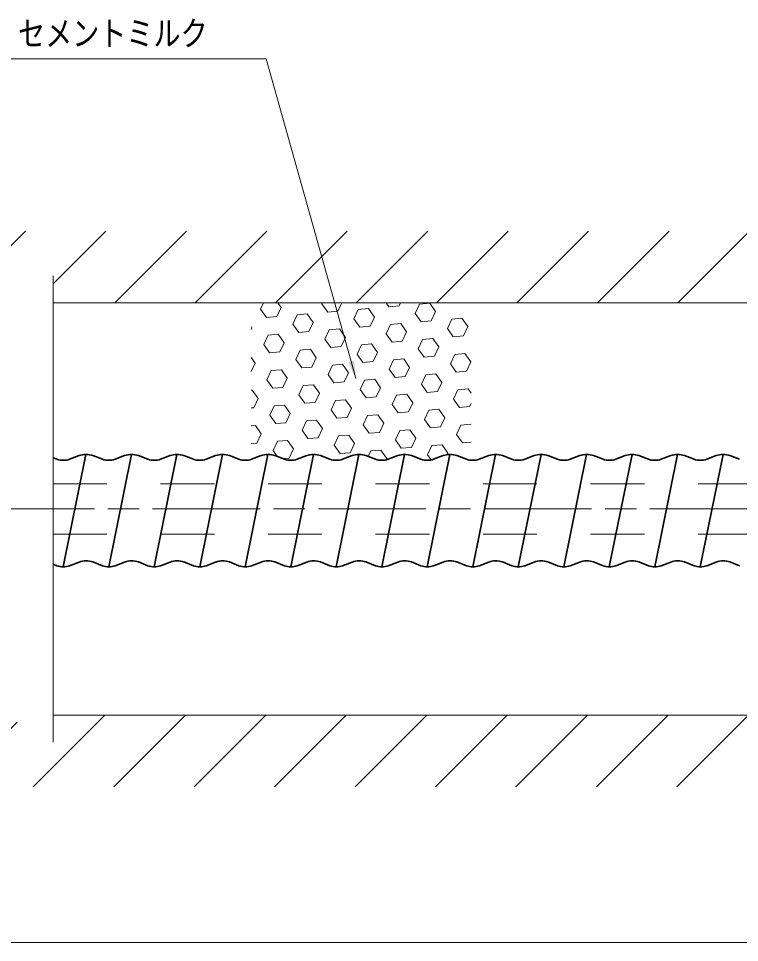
# Model space of a CAD drawing. Units: millimetres at full size, sheet at 1:2.5; details may follow other scales. Extents: x 2197 to 3877, y 1207 to 2409.
# Drawn here: x 3277.8 to 3479, y 1907.1 to 2164.8 of the extents above; entities that cross this region are included whole.
import ezdxf
from ezdxf.enums import TextEntityAlignment as Align

# ---------------------------------------------------------------- set-up
doc = ezdxf.new("R2010")
doc.units = ezdxf.units.MM
doc.header["$LTSCALE"] = 2.5
doc.linetypes.add('CHAIN', pattern=[18.5, 12, -1.5, 3.5, -1.5])
doc.linetypes.add('DASHED_SPACED', pattern=[12, 6, -6])
for name, color, linetype, lineweight in [('1外形線', 7, 'Continuous', 35), ('2細い実線', 3, 'Continuous', 20), ('3隠れ線', 2, 'DASHED_SPACED', 13), ('4中心線', 1, 'CHAIN', 15), ('6寸法線', 4, 'Continuous', 13)]:
    doc.layers.add(name, color=color, linetype=linetype, lineweight=lineweight)
doc.styles.add('ＭＳ Ｐゴシック', font='')
doc.styles.get('ＭＳ Ｐゴシック').set_extended_font_data('MS PGothic')
pattern_1 = [(45, (2730.915, 2140.355), (-11.22532, 11.22532), [])]

# ---------------------------------------------------------------- blocks, each defined once
blk = doc.blocks.new('filled_arrow')
at = {"color": 0, "linetype": 'Continuous', "lineweight": -2}
blk.add_solid([(7.5, 1.25), (0, 0), (7.5, -1.25)], dxfattribs=at)

msp = doc.modelspace()

# ---------------------------------------------------------------- hatches: boundary and pattern name
at = {"layer": '2細い実線', "lineweight": 13}
h = msp.add_hatch(dxfattribs=at)
h.set_pattern_fill('USER', color=256, style=0, pattern_type=2)
h.set_pattern_definition(pattern_1)
h.paths.add_polyline_path([(2603.108, 2085.479), (2603.108, 2105.479), (3737.197, 2105.479), (3737.197, 2085.479), (3287.457, 2085.479), (3287.457, 2092.979), (3277.457, 2092.979), (3277.457, 2085.479)])
h = msp.add_hatch(dxfattribs=at)
h.set_pattern_fill('USER', color=256, style=0, pattern_type=2)
h.set_pattern_definition(pattern_1)
h.paths.add_polyline_path([(2603.279, 1950.479), (2603.214, 1970.479), (3277.457, 1970.479), (3277.457, 1962.979), (3287.457, 1962.979), (3287.457, 1970.479), (3737.197, 1970.479), (3737.197, 1950.479)])

# ---------------------------------------------------------------- linework, layer by layer
at = {"layer": '1外形線'}
for p, q in [((3287.457, 2042.252), (3288.518, 2041.835)), ((3296.625, 2043.193), (3290.264, 2011.853)), ((3292.055, 2041.835), (3294.719, 2042.874)), ((3298.556, 2042.882), (3301.218, 2041.835)), ((3309.314, 2043.193), (3302.964, 2011.853)), ((3304.755, 2041.835), (3307.419, 2042.874)), ((3311.256, 2042.882), (3313.918, 2041.835)), ((3322.014, 2043.193), (3315.664, 2011.853)), ((3317.455, 2041.835), (3320.119, 2042.874)), ((3323.956, 2042.882), (3326.618, 2041.835)), ((3334.725, 2043.193), (3328.364, 2011.853)), ((3330.155, 2041.835), (3332.819, 2042.874)), ((3336.656, 2042.882), (3339.318, 2041.835)), ((3347.414, 2043.193), (3341.064, 2011.853)), ((3342.855, 2041.835), (3345.519, 2042.874)), ((3349.356, 2042.882), (3352.018, 2041.835)), ((3360.125, 2043.193), (3353.764, 2011.853)), ((3355.555, 2041.835), (3358.219, 2042.874)), ((3362.056, 2042.882), (3364.718, 2041.835)), ((3372.814, 2043.193), (3366.464, 2011.853)), ((3368.255, 2041.835), (3370.919, 2042.874)), ((3374.756, 2042.882), (3377.418, 2041.835)), ((3385.525, 2043.193), (3379.164, 2011.853)), ((3380.955, 2041.835), (3383.619, 2042.874)), ((3387.456, 2042.882), (3390.118, 2041.835)), ((3398.214, 2043.193), (3391.864, 2011.853)), ((3393.655, 2041.835), (3396.319, 2042.874)), ((3400.156, 2042.882), (3402.818, 2041.835)), ((3410.925, 2043.193), (3404.564, 2011.853)), ((3406.355, 2041.835), (3409.019, 2042.874)), ((3412.856, 2042.882), (3415.518, 2041.835)), ((3423.614, 2043.193), (3417.264, 2011.853)), ((3419.055, 2041.835), (3421.719, 2042.874)), ((3425.556, 2042.882), (3428.218, 2041.835)), ((3436.325, 2043.193), (3429.964, 2011.853)), ((3431.755, 2041.835), (3434.419, 2042.874)), ((3438.256, 2042.882), (3440.918, 2041.835)), ((3449.014, 2043.193), (3442.664, 2011.853)), ((3444.455, 2041.835), (3447.119, 2042.874)), ((3450.956, 2042.882), (3453.618, 2041.835)), ((3461.725, 2043.193), (3455.364, 2011.853)), ((3457.155, 2041.835), (3459.819, 2042.874)), ((3463.656, 2042.882), (3466.318, 2041.835)), ((3474.414, 2043.193), (3468.064, 2011.853)), ((3469.855, 2041.835), (3472.519, 2042.874)), ((3476.356, 2042.882), (3479.018, 2041.835)), ((3292.055, 2012.145), (3294.719, 2013.184)), ((3298.556, 2013.192), (3301.218, 2012.145)), ((3304.755, 2012.145), (3307.419, 2013.184)), ((3311.256, 2013.192), (3313.918, 2012.145)), ((3317.455, 2012.145), (3320.119, 2013.184)), ((3323.956, 2013.192), (3326.618, 2012.145)), ((3330.155, 2012.145), (3332.819, 2013.184)), ((3336.656, 2013.192), (3339.318, 2012.145)), ((3342.855, 2012.145), (3345.519, 2013.184)), ((3349.356, 2013.192), (3352.018, 2012.145)), ((3355.555, 2012.145), (3358.219, 2013.184)), ((3362.056, 2013.192), (3364.718, 2012.145)), ((3368.255, 2012.145), (3370.919, 2013.184)), ((3374.756, 2013.192), (3377.418, 2012.145)), ((3380.955, 2012.145), (3383.619, 2013.184)), ((3387.456, 2013.192), (3390.118, 2012.145)), ((3393.655, 2012.145), (3396.319, 2013.184)), ((3400.156, 2013.192), (3402.818, 2012.145)), ((3406.355, 2012.145), (3409.019, 2013.184)), ((3412.856, 2013.192), (3415.518, 2012.145)), ((3419.055, 2012.145), (3421.719, 2013.184)), ((3425.556, 2013.192), (3428.218, 2012.145)), ((3431.755, 2012.145), (3434.419, 2013.184)), ((3438.256, 2013.192), (3440.918, 2012.145)), ((3444.455, 2012.145), (3447.119, 2013.184)), ((3450.956, 2013.192), (3453.618, 2012.145)), ((3457.155, 2012.145), (3459.819, 2013.184)), ((3463.656, 2013.192), (3466.318, 2012.145)), ((3469.855, 2012.145), (3472.519, 2013.184)), ((3476.356, 2013.192), (3479.018, 2012.145)), ((3287.457, 2012.562), (3288.518, 2012.145))]:
    msp.add_line(p, q, dxfattribs=at)
for centre, radius, start, end in [((3290.287, 2047.043), 5.5, 251.24295, 288.75705), ((3296.648, 2037.193), 6, 71.46161, 108.75705), ((3302.987, 2047.043), 5.5, 251.24295, 288.75705), ((3309.348, 2037.193), 6, 71.46161, 108.75705), ((3315.687, 2047.043), 5.5, 251.24295, 288.75705), ((3322.048, 2037.193), 6, 71.46161, 108.75705), ((3328.387, 2047.043), 5.5, 251.24295, 288.75705), ((3334.748, 2037.193), 6, 71.46161, 108.75705), ((3341.087, 2047.043), 5.5, 251.24295, 288.75705), ((3347.448, 2037.193), 6, 71.46161, 108.75705), ((3353.787, 2047.043), 5.5, 251.24295, 288.75705), ((3360.148, 2037.193), 6, 71.46161, 108.75705), ((3366.487, 2047.043), 5.5, 251.24295, 288.75705), ((3372.848, 2037.193), 6, 71.46161, 108.75705), ((3379.187, 2047.043), 5.5, 251.24295, 288.75705), ((3385.548, 2037.193), 6, 71.46161, 108.75705), ((3391.887, 2047.043), 5.5, 251.24295, 288.75705), ((3398.248, 2037.193), 6, 71.46161, 108.75705), ((3404.587, 2047.043), 5.5, 251.24295, 288.75705), ((3410.948, 2037.193), 6, 71.46161, 108.75705), ((3417.287, 2047.043), 5.5, 251.24295, 288.75705), ((3423.648, 2037.193), 6, 71.46161, 108.75705), ((3429.987, 2047.043), 5.5, 251.24295, 288.75705), ((3436.348, 2037.193), 6, 71.46161, 108.75705), ((3442.687, 2047.043), 5.5, 251.24295, 288.75705), ((3449.048, 2037.193), 6, 71.46161, 108.75705), ((3455.387, 2047.043), 5.5, 251.24295, 288.75705), ((3461.748, 2037.193), 6, 71.46161, 108.75705), ((3468.087, 2047.043), 5.5, 251.24295, 288.75705), ((3474.448, 2037.193), 6, 71.46161, 108.75705), ((3296.648, 2007.503), 6, 71.46161, 108.75705), ((3309.348, 2007.503), 6, 71.46161, 108.75705), ((3322.048, 2007.503), 6, 71.46161, 108.75705), ((3334.748, 2007.503), 6, 71.46161, 108.75705), ((3347.448, 2007.503), 6, 71.46161, 108.75705), ((3360.148, 2007.503), 6, 71.46161, 108.75705), ((3372.848, 2007.503), 6, 71.46161, 108.75705), ((3385.548, 2007.503), 6, 71.46161, 108.75705), ((3398.248, 2007.503), 6, 71.46161, 108.75705), ((3410.948, 2007.503), 6, 71.46161, 108.75705), ((3423.648, 2007.503), 6, 71.46161, 108.75705), ((3436.348, 2007.503), 6, 71.46161, 108.75705), ((3449.048, 2007.503), 6, 71.46161, 108.75705), ((3461.748, 2007.503), 6, 71.46161, 108.75705), ((3474.448, 2007.503), 6, 71.46161, 108.75705), ((3290.287, 2017.353), 5.5, 251.24295, 288.75705), ((3302.987, 2017.353), 5.5, 251.24295, 288.75705), ((3315.687, 2017.353), 5.5, 251.24295, 288.75705), ((3328.387, 2017.353), 5.5, 251.24295, 288.75705), ((3341.087, 2017.353), 5.5, 251.24295, 288.75705), ((3353.787, 2017.353), 5.5, 251.24295, 288.75705), ((3366.487, 2017.353), 5.5, 251.24295, 288.75705), ((3379.187, 2017.353), 5.5, 251.24295, 288.75705), ((3391.887, 2017.353), 5.5, 251.24295, 288.75705), ((3404.587, 2017.353), 5.5, 251.24295, 288.75705), ((3417.287, 2017.353), 5.5, 251.24295, 288.75705), ((3429.987, 2017.353), 5.5, 251.24295, 288.75705), ((3442.687, 2017.353), 5.5, 251.24295, 288.75705), ((3455.387, 2017.353), 5.5, 251.24295, 288.75705), ((3468.087, 2017.353), 5.5, 251.24295, 288.75705)]:
    msp.add_arc(centre, radius, start, end, dxfattribs=at)
at = {"layer": '2細い実線'}
for p, q in [((3287.457, 1962.979), (3287.457, 2092.979)), ((3748.986, 2085.479), (3287.457, 2085.479)), ((3345.373, 2083.706), (3346.2, 2085.479)), ((3351.066, 2084.205), (3350.174, 2085.479)), ((3362.453, 2085.201), (3362.583, 2085.479)), ((3364.092, 2082.86), (3362.453, 2085.201)), ((3366.939, 2083.109), (3368.044, 2085.479)), ((3381.172, 2084.354), (3380.384, 2085.479)), ((3384.018, 2084.603), (3384.427, 2085.479)), ((3388.504, 2082.512), (3389.712, 2085.101)), ((3389.712, 2085.101), (3392.558, 2085.35)), ((3394.197, 2083.01), (3392.558, 2085.35)), ((3347.012, 2081.366), (3345.373, 2083.706)), ((3349.859, 2081.615), (3351.066, 2084.205)), ((3355.552, 2082.113), (3358.399, 2082.362)), ((3360.038, 2080.021), (3358.399, 2082.362)), ((3364.092, 2082.86), (3366.939, 2083.109)), ((3371.424, 2081.017), (3372.632, 2083.607)), ((3372.632, 2083.607), (3375.478, 2083.856)), ((3377.117, 2081.515), (3375.478, 2083.856)), ((3381.172, 2084.354), (3384.018, 2084.603)), ((3390.143, 2080.171), (3388.504, 2082.512)), ((3392.99, 2080.42), (3394.197, 2083.01)), ((3347.012, 2081.366), (3349.859, 2081.615)), ((3354.344, 2079.523), (3355.552, 2082.113)), ((3358.83, 2077.431), (3360.038, 2080.021)), ((3373.063, 2078.677), (3371.424, 2081.017)), ((3375.91, 2078.926), (3377.117, 2081.515)), ((3390.143, 2080.171), (3392.99, 2080.42)), ((3397.475, 2078.328), (3398.683, 2080.918)), ((3398.683, 2080.918), (3401.529, 2081.167)), ((3403.168, 2078.826), (3401.529, 2081.167)), ((3342.958, 2078.527), (3342.705, 2078.889)), ((3342.705, 2077.984), (3342.958, 2078.527)), ((3355.983, 2077.182), (3354.344, 2079.523)), ((3355.983, 2077.182), (3358.83, 2077.431)), ((3363.316, 2075.34), (3364.523, 2077.93)), ((3364.523, 2077.93), (3367.37, 2078.179)), ((3369.009, 2075.838), (3367.37, 2078.179)), ((3373.063, 2078.677), (3375.91, 2078.926)), ((3380.395, 2076.834), (3381.603, 2079.424)), ((3381.603, 2079.424), (3384.45, 2079.673)), ((3386.089, 2077.332), (3384.45, 2079.673)), ((3384.881, 2074.742), (3386.089, 2077.332)), ((3399.114, 2075.988), (3397.475, 2078.328)), ((3401.961, 2076.237), (3403.168, 2078.826)), ((3346.236, 2073.845), (3347.444, 2076.435)), ((3347.444, 2076.435), (3350.29, 2076.684)), ((3351.929, 2074.344), (3350.29, 2076.684)), ((3364.955, 2072.999), (3363.316, 2075.34)), ((3367.801, 2073.248), (3369.009, 2075.838)), ((3382.034, 2074.493), (3380.395, 2076.834)), ((3382.034, 2074.493), (3384.881, 2074.742)), ((3389.367, 2072.651), (3390.574, 2075.24)), ((3390.574, 2075.24), (3393.421, 2075.489)), ((3395.06, 2073.149), (3393.421, 2075.489)), ((3399.114, 2075.988), (3401.961, 2076.237)), ((3347.875, 2071.505), (3346.236, 2073.845)), ((3350.722, 2071.754), (3351.929, 2074.344)), ((3355.207, 2069.662), (3356.415, 2072.252)), ((3356.415, 2072.252), (3359.261, 2072.501)), ((3360.9, 2070.16), (3359.261, 2072.501)), ((3364.955, 2072.999), (3367.801, 2073.248)), ((3372.287, 2071.156), (3373.495, 2073.746)), ((3373.495, 2073.746), (3376.341, 2073.995)), ((3377.98, 2071.654), (3376.341, 2073.995)), ((3391.006, 2070.31), (3389.367, 2072.651)), ((3393.852, 2070.559), (3395.06, 2073.149)), ((3343.821, 2068.666), (3342.705, 2070.26)), ((3347.875, 2071.505), (3350.722, 2071.754)), ((3356.846, 2067.321), (3355.207, 2069.662)), ((3359.693, 2067.57), (3360.9, 2070.16)), ((3373.926, 2068.816), (3372.287, 2071.156)), ((3376.773, 2069.065), (3377.98, 2071.654)), ((3381.258, 2066.973), (3382.466, 2069.563)), ((3382.466, 2069.563), (3385.312, 2069.812)), ((3386.951, 2067.471), (3385.312, 2069.812)), ((3391.006, 2070.31), (3393.852, 2070.559)), ((3398.338, 2068.467), (3399.546, 2071.057)), ((3399.546, 2071.057), (3402.392, 2071.306)), ((3404.031, 2068.965), (3402.392, 2071.306)), ((3342.705, 2066.272), (3343.821, 2068.666)), ((3356.846, 2067.321), (3359.693, 2067.57)), ((3364.178, 2065.479), (3365.386, 2068.069)), ((3365.386, 2068.069), (3368.233, 2068.318)), ((3369.872, 2065.977), (3368.233, 2068.318)), ((3373.926, 2068.816), (3376.773, 2069.065)), ((3382.897, 2064.632), (3381.258, 2066.973)), ((3385.744, 2064.881), (3386.951, 2067.471)), ((3399.977, 2066.127), (3398.338, 2068.467)), ((3402.824, 2066.376), (3404.031, 2068.965)), ((3347.099, 2063.984), (3348.306, 2066.574)), ((3348.306, 2066.574), (3351.153, 2066.823)), ((3352.792, 2064.483), (3351.153, 2066.823)), ((3351.584, 2061.893), (3352.792, 2064.483)), ((3365.817, 2063.138), (3364.178, 2065.479)), ((3368.664, 2063.387), (3369.872, 2065.977)), ((3382.897, 2064.632), (3385.744, 2064.881)), ((3390.229, 2062.79), (3391.437, 2065.379)), ((3391.437, 2065.379), (3394.284, 2065.628)), ((3395.923, 2063.288), (3394.284, 2065.628)), ((3399.977, 2066.127), (3402.824, 2066.376)), ((3348.738, 2061.644), (3347.099, 2063.984)), ((3348.738, 2061.644), (3351.584, 2061.893)), ((3356.07, 2059.801), (3357.277, 2062.391)), ((3357.277, 2062.391), (3360.124, 2062.64)), ((3361.763, 2060.299), (3360.124, 2062.64)), ((3365.817, 2063.138), (3368.664, 2063.387)), ((3373.15, 2061.295), (3374.357, 2063.885)), ((3374.357, 2063.885), (3377.204, 2064.134)), ((3378.843, 2061.793), (3377.204, 2064.134)), ((3377.635, 2059.204), (3378.843, 2061.793)), ((3391.868, 2060.449), (3390.229, 2062.79)), ((3394.715, 2060.698), (3395.923, 2063.288)), ((3342.705, 2061.116), (3343.044, 2061.146)), ((3344.683, 2058.805), (3343.044, 2061.146)), ((3357.709, 2057.46), (3356.07, 2059.801)), ((3360.555, 2057.709), (3361.763, 2060.299)), ((3374.789, 2058.955), (3373.15, 2061.295)), ((3374.789, 2058.955), (3377.635, 2059.204)), ((3382.121, 2057.112), (3383.328, 2059.702)), ((3383.328, 2059.702), (3386.175, 2059.951)), ((3387.814, 2057.61), (3386.175, 2059.951)), ((3391.868, 2060.449), (3394.715, 2060.698)), ((3399.201, 2058.606), (3400.408, 2061.196)), ((3400.408, 2061.196), (3403.255, 2061.445)), ((3404.08, 2060.267), (3403.255, 2061.445)), ((3343.476, 2056.215), (3344.683, 2058.805)), ((3347.961, 2054.123), (3349.169, 2056.713)), ((3349.169, 2056.713), (3352.016, 2056.962)), ((3353.655, 2054.622), (3352.016, 2056.962)), ((3357.709, 2057.46), (3360.555, 2057.709)), ((3365.041, 2055.618), (3366.249, 2058.208)), ((3366.249, 2058.208), (3369.095, 2058.457)), ((3370.734, 2056.116), (3369.095, 2058.457)), ((3383.76, 2054.771), (3382.121, 2057.112)), ((3386.606, 2055.02), (3387.814, 2057.61)), ((3400.84, 2056.266), (3399.201, 2058.606)), ((3403.686, 2056.515), (3404.08, 2057.359)), ((3342.705, 2056.148), (3343.476, 2056.215)), ((3349.6, 2051.783), (3347.961, 2054.123)), ((3352.447, 2052.032), (3353.655, 2054.622)), ((3366.68, 2053.277), (3365.041, 2055.618)), ((3369.527, 2053.526), (3370.734, 2056.116)), ((3374.012, 2051.434), (3375.22, 2054.024)), ((3375.22, 2054.024), (3378.067, 2054.273)), ((3379.706, 2051.932), (3378.067, 2054.273)), ((3383.76, 2054.771), (3386.606, 2055.02)), ((3391.092, 2052.929), (3392.3, 2055.518)), ((3392.3, 2055.518), (3395.146, 2055.767)), ((3396.785, 2053.427), (3395.146, 2055.767)), ((3400.84, 2056.266), (3403.686, 2056.515)), ((3349.6, 2051.783), (3352.447, 2052.032)), ((3356.933, 2049.94), (3358.14, 2052.53)), ((3358.14, 2052.53), (3360.987, 2052.779)), ((3362.626, 2050.438), (3360.987, 2052.779)), ((3366.68, 2053.277), (3369.527, 2053.526)), ((3375.651, 2049.094), (3374.012, 2051.434)), ((3378.498, 2049.343), (3379.706, 2051.932)), ((3392.731, 2050.588), (3391.092, 2052.929)), ((3395.578, 2050.837), (3396.785, 2053.427)), ((3401.271, 2051.335), (3404.08, 2051.581)), ((3342.705, 2051.179), (3343.907, 2051.285)), ((3345.546, 2048.944), (3343.907, 2051.285)), ((3344.338, 2046.354), (3345.546, 2048.944)), ((3358.572, 2047.599), (3356.933, 2049.94)), ((3361.418, 2047.848), (3362.626, 2050.438)), ((3375.651, 2049.094), (3378.498, 2049.343)), ((3382.984, 2047.251), (3384.191, 2049.841)), ((3384.191, 2049.841), (3387.038, 2050.09)), ((3388.677, 2047.749), (3387.038, 2050.09)), ((3392.731, 2050.588), (3395.578, 2050.837)), ((3400.063, 2048.745), (3401.271, 2051.335)), ((3342.705, 2046.211), (3344.338, 2046.354)), ((3348.824, 2044.262), (3350.032, 2046.852)), ((3350.032, 2046.852), (3352.878, 2047.101)), ((3354.517, 2044.761), (3352.878, 2047.101)), ((3358.572, 2047.599), (3361.418, 2047.848)), ((3365.904, 2045.757), (3367.111, 2048.347)), ((3367.111, 2048.347), (3369.958, 2048.596)), ((3371.597, 2046.255), (3369.958, 2048.596)), ((3370.389, 2043.665), (3371.597, 2046.255)), ((3384.623, 2044.91), (3382.984, 2047.251)), ((3387.469, 2045.159), (3388.677, 2047.749)), ((3401.702, 2046.405), (3400.063, 2048.745)), ((3401.702, 2046.405), (3404.08, 2046.613)), ((3349.956, 2042.646), (3348.824, 2044.262)), ((3353.31, 2042.171), (3354.517, 2044.761)), ((3367.543, 2043.416), (3365.904, 2045.757)), ((3367.543, 2043.416), (3370.389, 2043.665)), ((3375.372, 2042.639), (3376.083, 2044.163)), ((3376.083, 2044.163), (3378.929, 2044.412)), ((3380.568, 2042.071), (3378.929, 2044.412)), ((3384.623, 2044.91), (3387.469, 2045.159)), ((3391.955, 2043.068), (3393.162, 2045.657)), ((3393.162, 2045.657), (3396.009, 2045.906)), ((3397.648, 2043.566), (3396.009, 2045.906)), ((3351.555, 2042.017), (3353.31, 2042.171)), ((3380.383, 2041.675), (3380.568, 2042.071)), ((3392.95, 2041.647), (3391.955, 2043.068)), ((3397.449, 2043.14), (3397.648, 2043.566)), ((3403.715, 2041.612), (3404.08, 2041.644)), ((3748.986, 1970.479), (3287.457, 1970.479))]:
    msp.add_line(p, q, dxfattribs=at)
at = {"layer": '3隠れ線'}
for p, q in [((3287.457, 2034.979), (3614.99, 2034.979)), ((3287.457, 2020.979), (3614.99, 2020.979))]:
    msp.add_line(p, q, dxfattribs=at)
at = {"layer": '4中心線'}
msp.add_line((2436.477, 2027.979), (3732.457, 2027.979), dxfattribs=at)
at = {"layer": '6寸法線'}
msp.add_line((3709.99, 1907.06), (2436.477, 1907.06), dxfattribs=at)
msp.add_lwpolyline([(3371.977, 2064.33), (3370.624, 2069.144), (3346.908, 2153.532), (3261.271, 2153.532)], dxfattribs=at)

# ---------------------------------------------------------------- block references
at = {"layer": '6寸法線', "xscale": 0.667, "yscale": 0.667, "rotation": 105.7}
msp.add_blockref('filled_arrow', (3371.977, 2064.33), dxfattribs=at)

# ---------------------------------------------------------------- texts
at = {"layer": '6寸法線', "style": 'ＭＳ Ｐゴシック', "width": 0.8}
msp.add_text('セメントミルク', height=6.928, dxfattribs=at).set_placement((3330.579, 2160.609), align=Align.MIDDLE_RIGHT)

doc.saveas('drawing.dxf')
